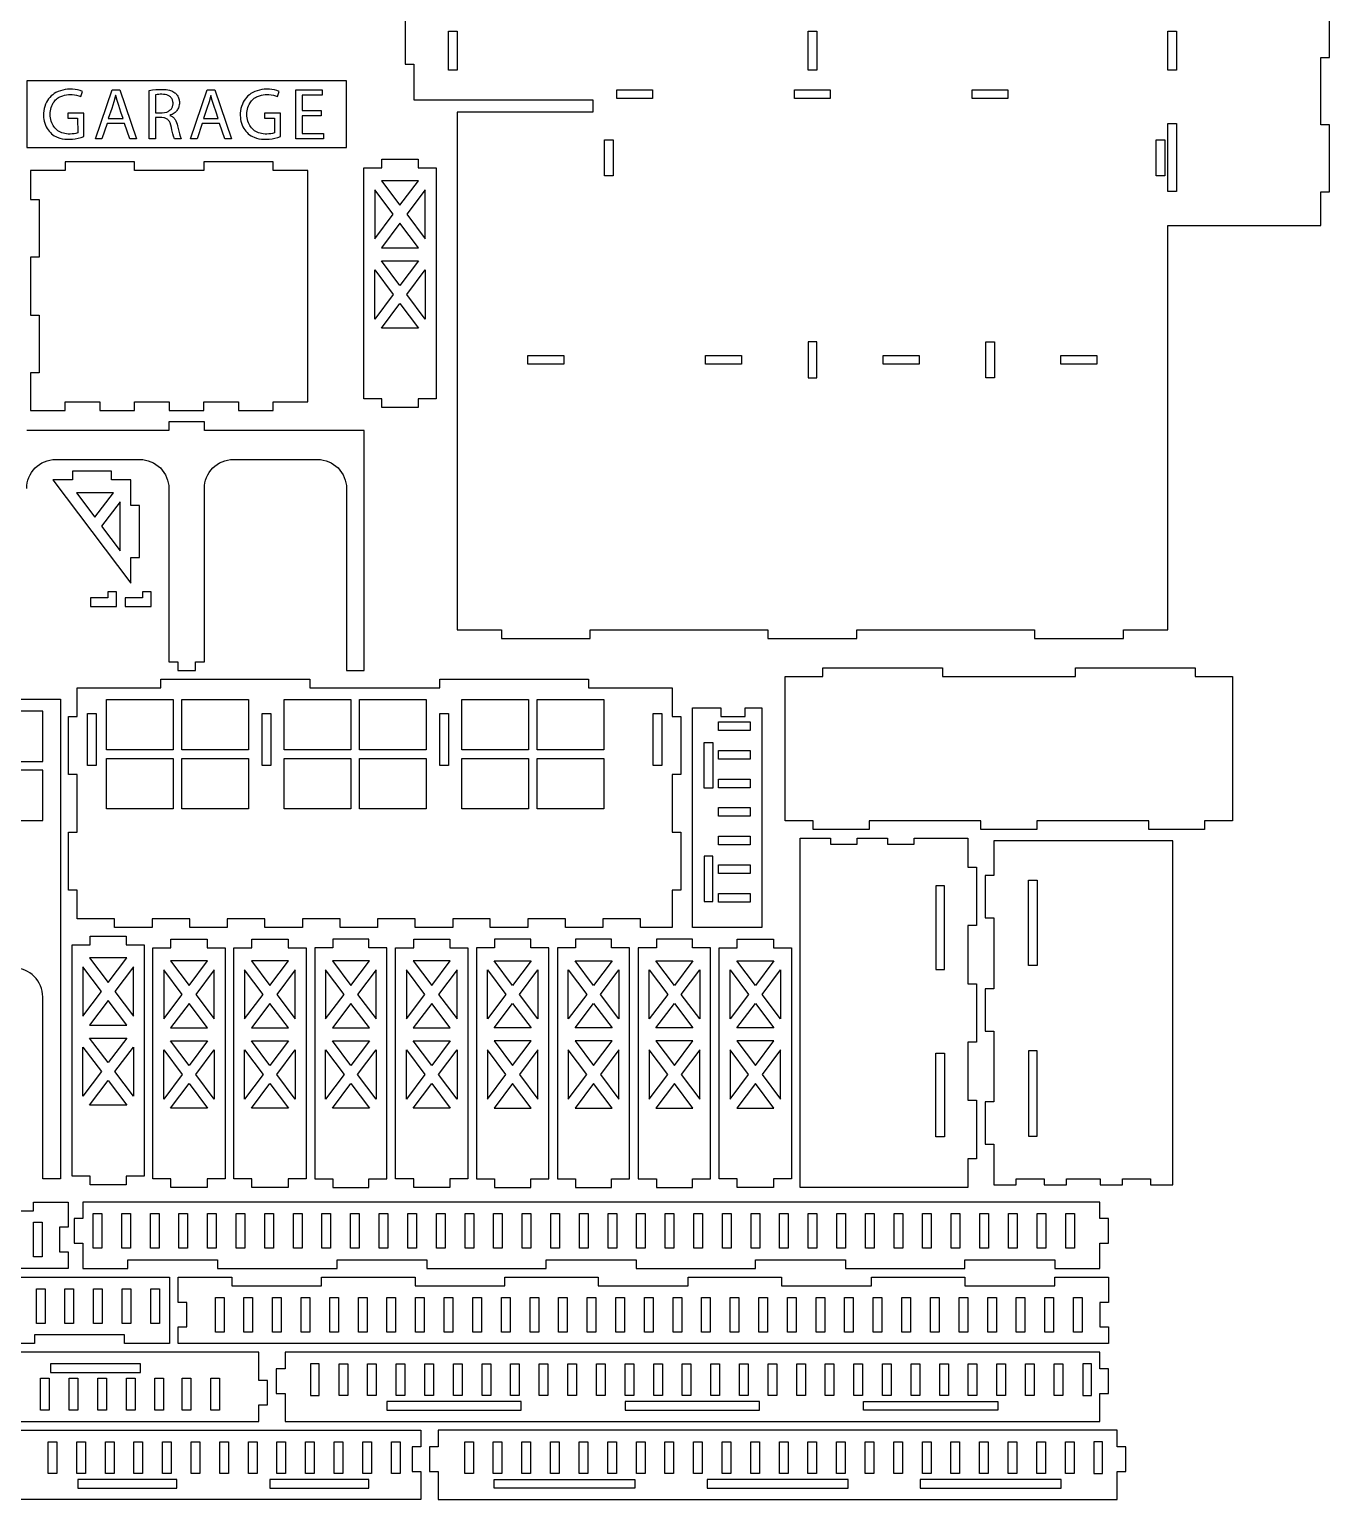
# Model space of a CAD drawing. Header units: millimetres. Extents: x 0 to 773, y 1379 to 2380.
# Drawn here: x 323 to 773, y 1379 to 1888 of the extents above; entities that cross this region are included whole.
import ezdxf

# ---------------------------------------------------------------- set-up
doc = ezdxf.new("R2010")
doc.units = ezdxf.units.MM
doc.layers.add('LAYER0', color=7, linetype='Continuous')

msp = doc.modelspace()

# ---------------------------------------------------------------- linework, layer by layer
at = {"layer": 'LAYER0', "linetype": 'Continuous'}
for points in [[(453.38, 1900.35), (453.38, 1875.57), (456.38, 1875.57), (456.38, 1863.18), (518.38, 1863.18), (518.38, 1858.91), (471.38, 1858.91), (471.38, 1679.74), (486.76, 1679.74), (486.76, 1676.74), (517.51, 1676.74), (517.51, 1679.74), (579.01, 1679.74), (579.01, 1676.74), (609.76, 1676.74), (609.76, 1679.74), (671.26, 1679.74), (671.26, 1676.74), (702.01, 1676.74), (702.01, 1679.74), (717.38, 1679.74), (717.38, 1819.74), (770.38, 1819.74), (770.38, 1831.37), (773.38, 1831.37), (773.38, 1854.62), (770.38, 1854.62), (770.38, 1877.87), (773.38, 1877.87), (773.38, 1901.12)], [(71.39, 1455.74), (371.84, 1455.74), (371.84, 1432.74), (356.28, 1432.74), (356.28, 1435.74), (325.17, 1435.74), (325.17, 1432.74), (296.73, 1432.74)]]:
    msp.add_lwpolyline(points, dxfattribs=at)
for points in [[(471.38, 1873.49), (468.38, 1873.49), (468.38, 1886.98), (471.38, 1886.98)], [(595.88, 1873.49), (592.88, 1873.49), (592.88, 1886.98), (595.88, 1886.98)], [(720.38, 1873.49), (717.38, 1873.49), (717.38, 1886.98), (720.38, 1886.98)], [(322.43, 1846.74), (433.13, 1846.74), (433.13, 1869.84), (322.43, 1869.84)], [(526.73, 1863.74), (526.73, 1866.74), (539.03, 1866.74), (539.03, 1863.74)], [(588.23, 1863.74), (588.23, 1866.74), (600.53, 1866.74), (600.53, 1863.74)], [(649.73, 1863.74), (649.73, 1866.74), (662.03, 1866.74), (662.03, 1863.74)], [(717.38, 1854.99), (720.38, 1854.99), (720.38, 1831.49), (717.38, 1831.49)], [(522.38, 1849.43), (525.38, 1849.43), (525.38, 1836.93), (522.38, 1836.93)], [(713.38, 1849.43), (716.38, 1849.43), (716.38, 1836.93), (713.38, 1836.93)], [(457.88, 1759.74), (457.88, 1756.74), (445.38, 1756.74), (445.38, 1759.74), (439.13, 1759.74), (439.13, 1839.74), (445.38, 1839.74), (445.38, 1842.74), (457.88, 1842.74), (457.88, 1839.74), (464.13, 1839.74), (464.13, 1759.74)], [(323.78, 1828.74), (326.78, 1828.74), (326.78, 1808.74), (323.78, 1808.74), (323.78, 1788.74), (326.78, 1788.74), (326.78, 1768.74), (323.78, 1768.74), (323.78, 1755.74), (335.78, 1755.74), (335.78, 1758.74), (347.78, 1758.74), (347.78, 1755.74), (359.78, 1755.74), (359.78, 1758.74), (371.78, 1758.74), (371.78, 1755.74), (383.78, 1755.74), (383.78, 1758.74), (395.78, 1758.74), (395.78, 1755.74), (407.78, 1755.74), (407.78, 1758.74), (419.78, 1758.74), (419.78, 1838.74), (407.78, 1838.74), (407.78, 1841.74), (383.78, 1841.74), (383.78, 1838.74), (359.78, 1838.74), (359.78, 1841.74), (335.78, 1841.74), (335.78, 1838.74), (323.78, 1838.74)], [(449.29, 1823.62), (442.88, 1832.13), (442.88, 1815.11)], [(451.63, 1826.74), (458.04, 1835.24), (445.23, 1835.24)], [(453.98, 1823.62), (460.38, 1815.11), (460.38, 1832.13)], [(451.63, 1820.5), (445.23, 1811.99), (458.04, 1811.99)], [(451.63, 1798.99), (445.23, 1807.49), (458.04, 1807.49)], [(449.29, 1795.87), (442.88, 1787.36), (442.88, 1804.38)], [(453.98, 1795.87), (460.38, 1804.38), (460.38, 1787.36)], [(451.63, 1792.75), (458.04, 1784.24), (445.23, 1784.24)], [(595.88, 1766.99), (595.88, 1779.49), (592.88, 1779.49), (592.88, 1766.99)], [(654.38, 1766.99), (654.38, 1779.49), (657.38, 1779.49), (657.38, 1766.99)], [(495.88, 1771.74), (495.88, 1774.74), (508.38, 1774.74), (508.38, 1771.74)], [(557.38, 1771.74), (557.38, 1774.74), (569.88, 1774.74), (569.88, 1771.74)], [(618.88, 1771.74), (618.88, 1774.74), (631.38, 1774.74), (631.38, 1771.74)], [(680.38, 1771.74), (680.38, 1774.74), (692.88, 1774.74), (692.88, 1771.74)], [(331.54, 1731.74), (358.52, 1695.89), (358.52, 1704.86), (361.52, 1704.86), (361.52, 1722.78), (358.52, 1722.78), (358.52, 1731.74), (351.78, 1731.74), (351.78, 1734.74), (338.29, 1734.74), (338.29, 1731.74)], [(339.62, 1727.24), (346.02, 1718.74), (352.43, 1727.24)], [(354.77, 1724.13), (348.37, 1715.62), (354.77, 1707.11)], [(353.52, 1692.89), (350.52, 1692.89), (350.52, 1690.89), (344.52, 1690.89), (344.52, 1687.89), (353.52, 1687.89)], [(365.52, 1687.89), (365.52, 1692.89), (362.52, 1692.89), (362.52, 1690.89), (356.52, 1690.89), (356.52, 1687.89)], [(597.95, 1663.65), (597.95, 1666.65), (639.39, 1666.65), (639.39, 1663.65), (685.39, 1663.65), (685.39, 1666.65), (726.82, 1666.65), (726.82, 1663.65), (739.82, 1663.65), (739.82, 1613.65), (730.14, 1613.65), (730.14, 1610.65), (710.78, 1610.65), (710.78, 1613.65), (672.07, 1613.65), (672.07, 1610.65), (652.71, 1610.65), (652.71, 1613.65), (613.99, 1613.65), (613.99, 1610.65), (594.63, 1610.65), (594.63, 1613.65), (584.95, 1613.65), (584.95, 1663.65)], [(545.88, 1659.74), (545.88, 1649.74), (548.88, 1649.74), (548.88, 1629.74), (545.88, 1629.74), (545.88, 1609.74), (548.88, 1609.74), (548.88, 1589.74), (545.88, 1589.74), (545.88, 1576.74), (534.88, 1576.74), (534.88, 1579.74), (521.88, 1579.74), (521.88, 1576.74), (508.88, 1576.74), (508.88, 1579.74), (495.88, 1579.74), (495.88, 1576.74), (482.88, 1576.74), (482.88, 1579.74), (469.88, 1579.74), (469.88, 1576.74), (456.88, 1576.74), (456.88, 1579.74), (443.88, 1579.74), (443.88, 1576.74), (430.88, 1576.74), (430.88, 1579.74), (417.88, 1579.74), (417.88, 1576.74), (404.88, 1576.74), (404.88, 1579.74), (391.88, 1579.74), (391.88, 1576.74), (378.88, 1576.74), (378.88, 1579.74), (365.88, 1579.74), (365.88, 1576.74), (352.88, 1576.74), (352.88, 1579.74), (339.88, 1579.74), (339.88, 1589.74), (336.88, 1589.74), (336.88, 1609.74), (339.88, 1609.74), (339.88, 1629.74), (336.88, 1629.74), (336.88, 1649.74), (339.88, 1649.74), (339.88, 1659.74), (368.88, 1659.74), (368.88, 1662.74), (420.38, 1662.74), (420.38, 1659.74), (465.38, 1659.74), (465.38, 1662.74), (516.88, 1662.74), (516.88, 1659.74)], [(373.13, 1638.24), (350.03, 1638.24), (350.03, 1655.64), (373.13, 1655.64)], [(399.23, 1638.24), (376.13, 1638.24), (376.13, 1655.64), (399.23, 1655.64)], [(434.63, 1638.24), (411.53, 1638.24), (411.53, 1655.64), (434.63, 1655.64)], [(460.73, 1638.24), (437.63, 1638.24), (437.63, 1655.64), (460.73, 1655.64)], [(496.13, 1638.24), (473.03, 1638.24), (473.03, 1655.64), (496.13, 1655.64)], [(522.23, 1638.24), (499.13, 1638.24), (499.13, 1655.64), (522.23, 1655.64)], [(327.98, 1634.24), (327.98, 1651.64), (304.88, 1651.64), (304.88, 1634.24)], [(343.46, 1650.78), (346.46, 1650.78), (346.46, 1632.86), (343.46, 1632.86)], [(403.88, 1650.78), (406.88, 1650.78), (406.88, 1632.86), (403.88, 1632.86)], [(465.38, 1650.78), (468.38, 1650.78), (468.38, 1632.86), (465.38, 1632.86)], [(539.31, 1650.78), (542.31, 1650.78), (542.31, 1632.86), (539.31, 1632.86)], [(576.88, 1652.74), (576.88, 1576.74), (552.88, 1576.74), (552.88, 1652.74), (562.63, 1652.74), (562.63, 1649.74), (571.13, 1649.74), (571.13, 1652.74)], [(572.88, 1647.94), (572.88, 1644.94), (561.88, 1644.94), (561.88, 1647.94)], [(556.88, 1640.74), (559.88, 1640.74), (559.88, 1624.99), (556.88, 1624.99)], [(373.13, 1617.84), (350.03, 1617.84), (350.03, 1635.24), (373.13, 1635.24)], [(399.23, 1617.84), (376.13, 1617.84), (376.13, 1635.24), (399.23, 1635.24)], [(434.63, 1617.84), (411.53, 1617.84), (411.53, 1635.24), (434.63, 1635.24)], [(460.73, 1617.84), (437.63, 1617.84), (437.63, 1635.24), (460.73, 1635.24)], [(496.13, 1617.84), (473.03, 1617.84), (473.03, 1635.24), (496.13, 1635.24)], [(522.23, 1617.84), (499.13, 1617.84), (499.13, 1635.24), (522.23, 1635.24)], [(572.88, 1638.04), (572.88, 1635.04), (561.88, 1635.04), (561.88, 1638.04)], [(304.88, 1613.84), (327.98, 1613.84), (327.98, 1631.24), (304.88, 1631.24)], [(572.88, 1628.14), (572.88, 1625.14), (561.88, 1625.14), (561.88, 1628.14)], [(572.88, 1618.24), (572.88, 1615.24), (561.88, 1615.24), (561.88, 1618.24)], [(572.88, 1608.34), (572.88, 1605.34), (561.88, 1605.34), (561.88, 1608.34)], [(651.13, 1597.65), (651.13, 1577.42), (648.13, 1577.42), (648.13, 1557.31), (651.13, 1557.31), (651.13, 1537.08), (648.13, 1537.08), (648.13, 1516.97), (651.13, 1516.97), (651.13, 1496.74), (648.13, 1496.74), (648.13, 1486.74), (590.13, 1486.74), (590.13, 1607.65), (600.63, 1607.65), (600.63, 1605.65), (609.88, 1605.65), (609.88, 1607.65), (620.38, 1607.65), (620.38, 1605.65), (629.63, 1605.65), (629.63, 1607.65), (648.13, 1607.65), (648.13, 1597.65)], [(654.13, 1540.93), (657.13, 1540.93), (657.13, 1516.37), (654.13, 1516.37), (654.13, 1501.74), (657.13, 1501.74), (657.13, 1487.74), (664.88, 1487.74), (664.88, 1489.74), (674.57, 1489.74), (674.57, 1487.74), (682.32, 1487.74), (682.32, 1489.74), (693.95, 1489.74), (693.95, 1487.74), (701.7, 1487.74), (701.7, 1489.74), (711.38, 1489.74), (711.38, 1487.74), (719.13, 1487.74), (719.13, 1606.75), (657.13, 1606.75), (657.13, 1594.75), (654.13, 1594.75), (654.13, 1580.12), (657.13, 1580.12), (657.13, 1555.56), (654.13, 1555.56)], [(559.88, 1601.5), (556.88, 1601.5), (556.88, 1585.74), (559.88, 1585.74)], [(572.88, 1598.44), (572.88, 1595.44), (561.88, 1595.44), (561.88, 1598.44)], [(669.13, 1593.2), (672.13, 1593.2), (672.13, 1563.64), (669.13, 1563.64)], [(572.88, 1588.54), (572.88, 1585.54), (561.88, 1585.54), (561.88, 1588.54)], [(640.13, 1591.18), (637.13, 1591.18), (637.13, 1562.23), (640.13, 1562.23)], [(344.38, 1570.74), (344.38, 1573.74), (356.88, 1573.74), (356.88, 1570.74), (363.13, 1570.74), (363.13, 1490.74), (356.88, 1490.74), (356.88, 1487.74), (344.38, 1487.74), (344.38, 1490.74), (338.13, 1490.74), (338.13, 1570.74)], [(391.13, 1569.74), (391.13, 1489.74), (384.88, 1489.74), (384.88, 1486.74), (372.38, 1486.74), (372.38, 1489.74), (366.13, 1489.74), (366.13, 1569.74), (372.38, 1569.74), (372.38, 1572.74), (384.88, 1572.74), (384.88, 1569.74)], [(400.38, 1572.74), (412.88, 1572.74), (412.88, 1569.74), (419.13, 1569.74), (419.13, 1489.74), (412.88, 1489.74), (412.88, 1486.74), (400.38, 1486.74), (400.38, 1489.74), (394.13, 1489.74), (394.13, 1569.74), (400.38, 1569.74)], [(440.88, 1569.74), (440.88, 1572.74), (428.38, 1572.74), (428.38, 1569.74), (422.13, 1569.74), (422.13, 1489.74), (428.38, 1489.74), (428.38, 1486.74), (440.88, 1486.74), (440.88, 1489.74), (447.13, 1489.74), (447.13, 1569.74)], [(456.38, 1486.74), (456.38, 1489.74), (450.13, 1489.74), (450.13, 1569.74), (456.38, 1569.74), (456.38, 1572.74), (468.88, 1572.74), (468.88, 1569.74), (475.13, 1569.74), (475.13, 1489.74), (468.88, 1489.74), (468.88, 1486.74)], [(503.13, 1569.74), (496.88, 1569.74), (496.88, 1572.74), (484.38, 1572.74), (484.38, 1569.74), (478.13, 1569.74), (478.13, 1489.74), (484.38, 1489.74), (484.38, 1486.74), (496.88, 1486.74), (496.88, 1489.74), (503.13, 1489.74)], [(524.88, 1569.74), (524.88, 1572.74), (512.38, 1572.74), (512.38, 1569.74), (506.13, 1569.74), (506.13, 1489.74), (512.38, 1489.74), (512.38, 1486.74), (524.88, 1486.74), (524.88, 1489.74), (531.13, 1489.74), (531.13, 1569.74)], [(552.88, 1569.74), (552.88, 1572.74), (540.38, 1572.74), (540.38, 1569.74), (534.13, 1569.74), (534.13, 1489.74), (540.38, 1489.74), (540.38, 1486.74), (552.88, 1486.74), (552.88, 1489.74), (559.13, 1489.74), (559.13, 1569.74)], [(568.38, 1489.74), (562.13, 1489.74), (562.13, 1569.74), (568.38, 1569.74), (568.38, 1572.74), (580.88, 1572.74), (580.88, 1569.74), (587.13, 1569.74), (587.13, 1489.74), (580.88, 1489.74), (580.88, 1486.74), (568.38, 1486.74)], [(348.29, 1554.62), (341.88, 1563.13), (341.88, 1546.11)], [(350.63, 1557.74), (357.04, 1566.24), (344.23, 1566.24)], [(352.98, 1554.62), (359.38, 1546.11), (359.38, 1563.13)], [(378.63, 1556.74), (385.04, 1565.24), (372.23, 1565.24)], [(406.63, 1556.74), (413.04, 1565.24), (400.23, 1565.24)], [(428.23, 1565.24), (434.63, 1556.74), (441.04, 1565.24)], [(456.23, 1565.24), (462.63, 1556.74), (469.04, 1565.24)], [(490.63, 1556.74), (484.23, 1565.24), (497.04, 1565.24)], [(518.63, 1556.74), (512.23, 1565.24), (525.04, 1565.24)], [(546.63, 1556.74), (540.23, 1565.24), (553.04, 1565.24)], [(574.63, 1556.74), (568.23, 1565.24), (581.04, 1565.24)], [(376.29, 1553.62), (369.88, 1562.13), (369.88, 1545.11)], [(380.98, 1553.62), (387.38, 1545.11), (387.38, 1562.13)], [(404.29, 1553.62), (397.88, 1562.13), (397.88, 1545.11)], [(408.98, 1553.62), (415.38, 1545.11), (415.38, 1562.13)], [(425.88, 1545.11), (432.29, 1553.62), (425.88, 1562.13)], [(443.38, 1562.13), (436.98, 1553.62), (443.38, 1545.11)], [(453.88, 1545.11), (460.29, 1553.62), (453.88, 1562.13)], [(471.38, 1562.13), (464.98, 1553.62), (471.38, 1545.11)], [(488.29, 1553.62), (481.88, 1545.11), (481.88, 1562.13)], [(492.98, 1553.62), (499.38, 1562.13), (499.38, 1545.11)], [(516.29, 1553.62), (509.88, 1545.11), (509.88, 1562.13)], [(520.98, 1553.62), (527.38, 1562.13), (527.38, 1545.11)], [(544.29, 1553.62), (537.88, 1545.11), (537.88, 1562.13)], [(548.98, 1553.62), (555.38, 1562.13), (555.38, 1545.11)], [(572.29, 1553.62), (565.88, 1545.11), (565.88, 1562.13)], [(576.98, 1553.62), (583.38, 1562.13), (583.38, 1545.11)], [(350.63, 1551.5), (344.23, 1542.99), (357.04, 1542.99)], [(378.63, 1550.5), (372.23, 1541.99), (385.04, 1541.99)], [(406.63, 1550.5), (400.23, 1541.99), (413.04, 1541.99)], [(441.04, 1541.99), (434.63, 1550.5), (428.23, 1541.99)], [(469.04, 1541.99), (462.63, 1550.5), (456.23, 1541.99)], [(490.63, 1550.5), (497.04, 1541.99), (484.23, 1541.99)], [(518.63, 1550.5), (525.04, 1541.99), (512.23, 1541.99)], [(546.63, 1550.5), (553.04, 1541.99), (540.23, 1541.99)], [(574.63, 1550.5), (581.04, 1541.99), (568.23, 1541.99)], [(350.63, 1529.99), (344.23, 1538.49), (357.04, 1538.49)], [(378.63, 1528.99), (372.23, 1537.49), (385.04, 1537.49)], [(406.63, 1528.99), (400.23, 1537.49), (413.04, 1537.49)], [(428.23, 1537.49), (441.04, 1537.49), (434.63, 1528.99)], [(456.23, 1537.49), (469.04, 1537.49), (462.63, 1528.99)], [(490.63, 1528.99), (497.04, 1537.49), (484.23, 1537.49)], [(518.63, 1528.99), (525.04, 1537.49), (512.23, 1537.49)], [(546.63, 1528.99), (553.04, 1537.49), (540.23, 1537.49)], [(574.63, 1528.99), (581.04, 1537.49), (568.23, 1537.49)], [(348.29, 1526.87), (341.88, 1518.36), (341.88, 1535.38)], [(352.98, 1526.87), (359.38, 1535.38), (359.38, 1518.36)], [(376.29, 1525.87), (369.88, 1517.36), (369.88, 1534.38)], [(380.98, 1525.87), (387.38, 1534.38), (387.38, 1517.36)], [(404.29, 1525.87), (397.88, 1517.36), (397.88, 1534.38)], [(408.98, 1525.87), (415.38, 1534.38), (415.38, 1517.36)], [(425.88, 1517.36), (425.88, 1534.38), (432.29, 1525.87)], [(443.38, 1534.38), (443.38, 1517.36), (436.98, 1525.87)], [(453.88, 1517.36), (453.88, 1534.38), (460.29, 1525.87)], [(471.38, 1534.38), (471.38, 1517.36), (464.98, 1525.87)], [(488.29, 1525.87), (481.88, 1534.38), (481.88, 1517.36)], [(492.98, 1525.87), (499.38, 1517.36), (499.38, 1534.38)], [(516.29, 1525.87), (509.88, 1534.38), (509.88, 1517.36)], [(520.98, 1525.87), (527.38, 1517.36), (527.38, 1534.38)], [(544.29, 1525.87), (537.88, 1534.38), (537.88, 1517.36)], [(548.98, 1525.87), (555.38, 1517.36), (555.38, 1534.38)], [(572.29, 1525.87), (565.88, 1534.38), (565.88, 1517.36)], [(576.98, 1525.87), (583.38, 1517.36), (583.38, 1534.38)], [(637.13, 1533.29), (640.13, 1533.29), (640.13, 1504.35), (637.13, 1504.35)], [(672.13, 1534.08), (669.13, 1534.08), (669.13, 1504.52), (672.13, 1504.52)], [(350.63, 1523.75), (357.04, 1515.24), (344.23, 1515.24)], [(378.63, 1522.75), (385.04, 1514.24), (372.23, 1514.24)], [(406.63, 1522.75), (413.04, 1514.24), (400.23, 1514.24)], [(441.04, 1514.24), (428.23, 1514.24), (434.63, 1522.75)], [(469.04, 1514.24), (456.23, 1514.24), (462.63, 1522.75)], [(490.63, 1522.75), (484.23, 1514.24), (497.04, 1514.24)], [(518.63, 1522.75), (512.23, 1514.24), (525.04, 1514.24)], [(546.63, 1522.75), (540.23, 1514.24), (553.04, 1514.24)], [(574.63, 1522.75), (568.23, 1514.24), (581.04, 1514.24)], [(242.24, 1481.74), (301.84, 1481.74), (301.84, 1478.74), (324.84, 1478.74), (324.84, 1481.74), (336.84, 1481.74), (336.84, 1472.99), (333.84, 1472.99), (333.84, 1464.49), (336.84, 1464.49), (336.84, 1458.74), (133.09, 1458.74), (96.57, 1481.74), (136.64, 1481.74), (136.64, 1478.74), (159.64, 1478.74), (159.64, 1481.74), (219.24, 1481.74), (219.24, 1478.74), (242.24, 1478.74)], [(696.84, 1475.99), (693.84, 1475.99), (693.84, 1481.74), (341.84, 1481.74), (341.84, 1475.99), (338.84, 1475.99), (338.84, 1467.49), (341.84, 1467.49), (341.84, 1458.74), (357.4, 1458.74), (357.4, 1461.74), (388.51, 1461.74), (388.51, 1458.74), (429.84, 1458.74), (429.84, 1461.74), (460.95, 1461.74), (460.95, 1458.74), (502.28, 1458.74), (502.28, 1461.74), (533.4, 1461.74), (533.4, 1458.74), (574.73, 1458.74), (574.73, 1461.74), (605.84, 1461.74), (605.84, 1458.74), (647.17, 1458.74), (647.17, 1461.74), (678.28, 1461.74), (678.28, 1458.74), (693.84, 1458.74), (693.84, 1467.49), (696.84, 1467.49)], [(345.44, 1477.74), (348.44, 1477.74), (348.44, 1465.74), (345.44, 1465.74)], [(355.34, 1477.74), (358.34, 1477.74), (358.34, 1465.74), (355.34, 1465.74)], [(365.24, 1477.74), (368.24, 1477.74), (368.24, 1465.74), (365.24, 1465.74)], [(375.14, 1477.74), (378.14, 1477.74), (378.14, 1465.74), (375.14, 1465.74)], [(385.04, 1477.74), (388.04, 1477.74), (388.04, 1465.74), (385.04, 1465.74)], [(397.94, 1465.74), (394.94, 1465.74), (394.94, 1477.74), (397.94, 1477.74)], [(404.84, 1477.74), (407.84, 1477.74), (407.84, 1465.74), (404.84, 1465.74)], [(414.74, 1477.74), (417.74, 1477.74), (417.74, 1465.74), (414.74, 1465.74)], [(424.64, 1477.74), (427.64, 1477.74), (427.64, 1465.74), (424.64, 1465.74)], [(434.54, 1477.74), (437.54, 1477.74), (437.54, 1465.74), (434.54, 1465.74)], [(444.44, 1477.74), (447.44, 1477.74), (447.44, 1465.74), (444.44, 1465.74)], [(454.34, 1477.74), (457.34, 1477.74), (457.34, 1465.74), (454.34, 1465.74)], [(464.24, 1477.74), (467.24, 1477.74), (467.24, 1465.74), (464.24, 1465.74)], [(474.14, 1477.74), (477.14, 1477.74), (477.14, 1465.74), (474.14, 1465.74)], [(484.04, 1477.74), (487.04, 1477.74), (487.04, 1465.74), (484.04, 1465.74)], [(493.94, 1477.74), (496.94, 1477.74), (496.94, 1465.74), (493.94, 1465.74)], [(503.84, 1477.74), (506.84, 1477.74), (506.84, 1465.74), (503.84, 1465.74)], [(513.74, 1477.74), (516.74, 1477.74), (516.74, 1465.74), (513.74, 1465.74)], [(523.64, 1477.74), (526.64, 1477.74), (526.64, 1465.74), (523.64, 1465.74)], [(533.54, 1477.74), (536.54, 1477.74), (536.54, 1465.74), (533.54, 1465.74)], [(543.44, 1477.74), (546.44, 1477.74), (546.44, 1465.74), (543.44, 1465.74)], [(553.34, 1477.74), (556.34, 1477.74), (556.34, 1465.74), (553.34, 1465.74)], [(563.24, 1477.74), (566.24, 1477.74), (566.24, 1465.74), (563.24, 1465.74)], [(573.14, 1477.74), (576.14, 1477.74), (576.14, 1465.74), (573.14, 1465.74)], [(583.04, 1477.74), (586.04, 1477.74), (586.04, 1465.74), (583.04, 1465.74)], [(592.94, 1477.74), (595.94, 1477.74), (595.94, 1465.74), (592.94, 1465.74)], [(602.84, 1477.74), (605.84, 1477.74), (605.84, 1465.74), (602.84, 1465.74)], [(612.74, 1477.74), (615.74, 1477.74), (615.74, 1465.74), (612.74, 1465.74)], [(622.64, 1477.74), (625.64, 1477.74), (625.64, 1465.74), (622.64, 1465.74)], [(632.54, 1477.74), (635.54, 1477.74), (635.54, 1465.74), (632.54, 1465.74)], [(642.44, 1477.74), (645.44, 1477.74), (645.44, 1465.74), (642.44, 1465.74)], [(652.34, 1477.74), (655.34, 1477.74), (655.34, 1465.74), (652.34, 1465.74)], [(662.24, 1477.74), (665.24, 1477.74), (665.24, 1465.74), (662.24, 1465.74)], [(672.14, 1477.74), (675.14, 1477.74), (675.14, 1465.74), (672.14, 1465.74)], [(682.04, 1477.74), (685.04, 1477.74), (685.04, 1465.74), (682.04, 1465.74)], [(324.74, 1474.74), (327.74, 1474.74), (327.74, 1462.74), (324.74, 1462.74)], [(393.4, 1455.74), (393.4, 1452.74), (424.51, 1452.74), (424.51, 1455.74), (456.84, 1455.74), (456.84, 1452.74), (487.95, 1452.74), (487.95, 1455.74), (520.28, 1455.74), (520.28, 1452.74), (551.4, 1452.74), (551.4, 1455.74), (583.73, 1455.74), (583.73, 1452.74), (614.84, 1452.74), (614.84, 1455.74), (647.17, 1455.74), (647.17, 1452.74), (678.28, 1452.74), (678.28, 1455.74), (696.84, 1455.74), (696.84, 1446.99), (693.84, 1446.99), (693.84, 1438.49), (696.84, 1438.49), (696.84, 1432.74), (374.84, 1432.74), (374.84, 1438.49), (377.84, 1438.49), (377.84, 1446.99), (374.84, 1446.99), (374.84, 1455.74)], [(325.79, 1451.74), (328.79, 1451.74), (328.79, 1439.74), (325.79, 1439.74)], [(335.69, 1451.74), (338.69, 1451.74), (338.69, 1439.74), (335.69, 1439.74)], [(345.59, 1451.74), (348.59, 1451.74), (348.59, 1439.74), (345.59, 1439.74)], [(355.49, 1451.74), (358.49, 1451.74), (358.49, 1439.74), (355.49, 1439.74)], [(365.39, 1451.74), (368.39, 1451.74), (368.39, 1439.74), (365.39, 1439.74)], [(390.74, 1448.74), (390.74, 1436.74), (387.74, 1436.74), (387.74, 1448.74)], [(400.64, 1436.74), (397.64, 1436.74), (397.64, 1448.74), (400.64, 1448.74)], [(410.54, 1436.74), (407.54, 1436.74), (407.54, 1448.74), (410.54, 1448.74)], [(417.44, 1448.74), (420.44, 1448.74), (420.44, 1436.74), (417.44, 1436.74)], [(430.34, 1436.74), (427.34, 1436.74), (427.34, 1448.74), (430.34, 1448.74)], [(440.24, 1436.74), (437.24, 1436.74), (437.24, 1448.74), (440.24, 1448.74)], [(447.14, 1448.74), (450.14, 1448.74), (450.14, 1436.74), (447.14, 1436.74)], [(460.04, 1448.74), (460.04, 1436.74), (457.04, 1436.74), (457.04, 1448.74)], [(466.94, 1436.74), (466.94, 1448.74), (469.94, 1448.74), (469.94, 1436.74)], [(476.84, 1448.74), (479.84, 1448.74), (479.84, 1436.74), (476.84, 1436.74)], [(489.74, 1448.74), (489.74, 1436.74), (486.74, 1436.74), (486.74, 1448.74)], [(496.64, 1448.74), (499.64, 1448.74), (499.64, 1436.74), (496.64, 1436.74)], [(509.54, 1448.74), (509.54, 1436.74), (506.54, 1436.74), (506.54, 1448.74)], [(516.44, 1436.74), (516.44, 1448.74), (519.44, 1448.74), (519.44, 1436.74)], [(529.34, 1436.74), (526.34, 1436.74), (526.34, 1448.74), (529.34, 1448.74)], [(539.24, 1436.74), (536.24, 1436.74), (536.24, 1448.74), (539.24, 1448.74)], [(546.14, 1436.74), (546.14, 1448.74), (549.14, 1448.74), (549.14, 1436.74)], [(556.04, 1436.74), (556.04, 1448.74), (559.04, 1448.74), (559.04, 1436.74)], [(568.94, 1448.74), (568.94, 1436.74), (565.94, 1436.74), (565.94, 1448.74)], [(578.84, 1436.74), (575.84, 1436.74), (575.84, 1448.74), (578.84, 1448.74)], [(588.74, 1448.74), (588.74, 1436.74), (585.74, 1436.74), (585.74, 1448.74)], [(595.64, 1448.74), (598.64, 1448.74), (598.64, 1436.74), (595.64, 1436.74)], [(608.54, 1436.74), (605.54, 1436.74), (605.54, 1448.74), (608.54, 1448.74)], [(618.44, 1436.74), (615.44, 1436.74), (615.44, 1448.74), (618.44, 1448.74)], [(628.34, 1448.74), (628.34, 1436.74), (625.34, 1436.74), (625.34, 1448.74)], [(638.24, 1448.74), (638.24, 1436.74), (635.24, 1436.74), (635.24, 1448.74)], [(648.14, 1448.74), (648.14, 1436.74), (645.14, 1436.74), (645.14, 1448.74)], [(658.04, 1436.74), (655.04, 1436.74), (655.04, 1448.74), (658.04, 1448.74)], [(667.94, 1448.74), (667.94, 1436.74), (664.94, 1436.74), (664.94, 1448.74)], [(677.84, 1448.74), (677.84, 1436.74), (674.84, 1436.74), (674.84, 1448.74)], [(687.74, 1448.74), (687.74, 1436.74), (684.74, 1436.74), (684.74, 1448.74)], [(405.84, 1419.99), (402.84, 1419.99), (402.84, 1429.74), (88.84, 1429.74), (88.84, 1419.99), (85.84, 1419.99), (85.84, 1411.49), (88.84, 1411.49), (88.84, 1405.74), (402.84, 1405.74), (402.84, 1411.49), (405.84, 1411.49)], [(361.84, 1422.74), (361.84, 1425.74), (330.73, 1425.74), (330.73, 1422.74)], [(693.84, 1429.74), (411.84, 1429.74), (411.84, 1423.99), (408.84, 1423.99), (408.84, 1415.49), (411.84, 1415.49), (411.84, 1405.74), (693.84, 1405.74), (693.84, 1415.49), (696.84, 1415.49), (696.84, 1423.99), (693.84, 1423.99)], [(423.64, 1425.74), (420.64, 1425.74), (420.64, 1414.74), (423.64, 1414.74)], [(430.54, 1425.74), (433.54, 1425.74), (433.54, 1414.74), (430.54, 1414.74)], [(440.44, 1425.74), (443.44, 1425.74), (443.44, 1414.74), (440.44, 1414.74)], [(450.34, 1425.74), (453.34, 1425.74), (453.34, 1414.74), (450.34, 1414.74)], [(460.24, 1425.74), (463.24, 1425.74), (463.24, 1414.74), (460.24, 1414.74)], [(470.14, 1425.74), (473.14, 1425.74), (473.14, 1414.74), (470.14, 1414.74)], [(480.04, 1425.74), (483.04, 1425.74), (483.04, 1414.74), (480.04, 1414.74)], [(489.94, 1425.74), (492.94, 1425.74), (492.94, 1414.74), (489.94, 1414.74)], [(499.84, 1425.74), (502.84, 1425.74), (502.84, 1414.74), (499.84, 1414.74)], [(509.74, 1425.74), (512.74, 1425.74), (512.74, 1414.74), (509.74, 1414.74)], [(519.64, 1425.74), (522.64, 1425.74), (522.64, 1414.74), (519.64, 1414.74)], [(529.54, 1425.74), (532.54, 1425.74), (532.54, 1414.74), (529.54, 1414.74)], [(539.44, 1425.74), (542.44, 1425.74), (542.44, 1414.74), (539.44, 1414.74)], [(549.34, 1425.74), (552.34, 1425.74), (552.34, 1414.74), (549.34, 1414.74)], [(559.24, 1425.74), (562.24, 1425.74), (562.24, 1414.74), (559.24, 1414.74)], [(569.14, 1425.74), (572.14, 1425.74), (572.14, 1414.74), (569.14, 1414.74)], [(579.04, 1425.74), (582.04, 1425.74), (582.04, 1414.74), (579.04, 1414.74)], [(588.94, 1425.74), (591.94, 1425.74), (591.94, 1414.74), (588.94, 1414.74)], [(598.84, 1425.74), (601.84, 1425.74), (601.84, 1414.74), (598.84, 1414.74)], [(608.74, 1425.74), (611.74, 1425.74), (611.74, 1414.74), (608.74, 1414.74)], [(618.64, 1425.74), (621.64, 1425.74), (621.64, 1414.74), (618.64, 1414.74)], [(628.54, 1425.74), (631.54, 1425.74), (631.54, 1414.74), (628.54, 1414.74)], [(638.44, 1425.74), (641.44, 1425.74), (641.44, 1414.74), (638.44, 1414.74)], [(648.34, 1425.74), (651.34, 1425.74), (651.34, 1414.74), (648.34, 1414.74)], [(658.24, 1425.74), (661.24, 1425.74), (661.24, 1414.74), (658.24, 1414.74)], [(668.14, 1425.74), (671.14, 1425.74), (671.14, 1414.74), (668.14, 1414.74)], [(678.04, 1425.74), (681.04, 1425.74), (681.04, 1414.74), (678.04, 1414.74)], [(690.94, 1425.74), (687.94, 1425.74), (687.94, 1414.74), (690.94, 1414.74)], [(330.24, 1409.74), (327.24, 1409.74), (327.24, 1420.74), (330.24, 1420.74)], [(340.14, 1409.74), (337.14, 1409.74), (337.14, 1420.74), (340.14, 1420.74)], [(350.04, 1409.74), (347.04, 1409.74), (347.04, 1420.74), (350.04, 1420.74)], [(359.94, 1409.74), (356.94, 1409.74), (356.94, 1420.74), (359.94, 1420.74)], [(369.84, 1409.74), (366.84, 1409.74), (366.84, 1420.74), (369.84, 1420.74)], [(379.29, 1409.74), (376.29, 1409.74), (376.29, 1420.74), (379.29, 1420.74)], [(389.19, 1409.74), (386.19, 1409.74), (386.19, 1420.74), (389.19, 1420.74)], [(493.59, 1409.74), (493.59, 1412.74), (447.09, 1412.74), (447.09, 1409.74)], [(576.09, 1409.74), (576.09, 1412.74), (529.59, 1412.74), (529.59, 1409.74)], [(612.09, 1412.74), (658.59, 1412.74), (658.59, 1409.74), (612.09, 1409.74)], [(458.84, 1396.99), (455.84, 1396.99), (455.84, 1388.49), (458.84, 1388.49), (458.84, 1378.74), (255.77, 1378.74), (255.77, 1388.49), (258.77, 1388.49), (258.77, 1396.99), (255.77, 1396.99), (255.77, 1402.74), (458.84, 1402.74)], [(464.84, 1378.74), (699.84, 1378.74), (699.84, 1388.49), (702.84, 1388.49), (702.84, 1396.99), (699.84, 1396.99), (699.84, 1402.74), (464.84, 1402.74), (464.84, 1396.99), (461.84, 1396.99), (461.84, 1388.49), (464.84, 1388.49)], [(329.87, 1398.74), (332.87, 1398.74), (332.87, 1387.74), (329.87, 1387.74)], [(339.77, 1398.74), (342.77, 1398.74), (342.77, 1387.74), (339.77, 1387.74)], [(349.67, 1398.74), (352.67, 1398.74), (352.67, 1387.74), (349.67, 1387.74)], [(359.57, 1398.74), (362.57, 1398.74), (362.57, 1387.74), (359.57, 1387.74)], [(369.47, 1398.74), (372.47, 1398.74), (372.47, 1387.74), (369.47, 1387.74)], [(379.37, 1398.74), (382.37, 1398.74), (382.37, 1387.74), (379.37, 1387.74)], [(389.27, 1398.74), (392.27, 1398.74), (392.27, 1387.74), (389.27, 1387.74)], [(399.17, 1398.74), (402.17, 1398.74), (402.17, 1387.74), (399.17, 1387.74)], [(409.07, 1398.74), (412.07, 1398.74), (412.07, 1387.74), (409.07, 1387.74)], [(418.97, 1398.74), (421.97, 1398.74), (421.97, 1387.74), (418.97, 1387.74)], [(428.87, 1398.74), (431.87, 1398.74), (431.87, 1387.74), (428.87, 1387.74)], [(438.77, 1398.74), (441.77, 1398.74), (441.77, 1387.74), (438.77, 1387.74)], [(448.67, 1398.74), (451.67, 1398.74), (451.67, 1387.74), (448.67, 1387.74)], [(474.04, 1398.74), (477.04, 1398.74), (477.04, 1387.74), (474.04, 1387.74)], [(483.94, 1398.74), (486.94, 1398.74), (486.94, 1387.74), (483.94, 1387.74)], [(493.84, 1398.74), (496.84, 1398.74), (496.84, 1387.74), (493.84, 1387.74)], [(503.74, 1398.74), (506.74, 1398.74), (506.74, 1387.74), (503.74, 1387.74)], [(513.64, 1398.74), (516.64, 1398.74), (516.64, 1387.74), (513.64, 1387.74)], [(523.54, 1398.74), (526.54, 1398.74), (526.54, 1387.74), (523.54, 1387.74)], [(533.44, 1398.74), (536.44, 1398.74), (536.44, 1387.74), (533.44, 1387.74)], [(543.34, 1398.74), (546.34, 1398.74), (546.34, 1387.74), (543.34, 1387.74)], [(553.24, 1398.74), (556.24, 1398.74), (556.24, 1387.74), (553.24, 1387.74)], [(563.14, 1398.74), (566.14, 1398.74), (566.14, 1387.74), (563.14, 1387.74)], [(573.04, 1398.74), (576.04, 1398.74), (576.04, 1387.74), (573.04, 1387.74)], [(582.94, 1398.74), (585.94, 1398.74), (585.94, 1387.74), (582.94, 1387.74)], [(592.84, 1398.74), (595.84, 1398.74), (595.84, 1387.74), (592.84, 1387.74)], [(602.74, 1398.74), (605.74, 1398.74), (605.74, 1387.74), (602.74, 1387.74)], [(612.64, 1398.74), (615.64, 1398.74), (615.64, 1387.74), (612.64, 1387.74)], [(622.54, 1398.74), (625.54, 1398.74), (625.54, 1387.74), (622.54, 1387.74)], [(632.44, 1398.74), (635.44, 1398.74), (635.44, 1387.74), (632.44, 1387.74)], [(642.34, 1398.74), (645.34, 1398.74), (645.34, 1387.74), (642.34, 1387.74)], [(652.24, 1398.74), (655.24, 1398.74), (655.24, 1387.74), (652.24, 1387.74)], [(662.14, 1398.74), (665.14, 1398.74), (665.14, 1387.74), (662.14, 1387.74)], [(672.04, 1398.74), (675.04, 1398.74), (675.04, 1387.74), (672.04, 1387.74)], [(681.94, 1398.74), (684.94, 1398.74), (684.94, 1387.74), (681.94, 1387.74)], [(694.84, 1398.74), (691.84, 1398.74), (691.84, 1387.74), (694.84, 1387.74)], [(374.44, 1385.74), (340.17, 1385.74), (340.17, 1382.74), (374.44, 1382.74)], [(440.84, 1385.74), (406.57, 1385.74), (406.57, 1382.74), (440.84, 1382.74)], [(532.97, 1385.74), (532.97, 1382.74), (484.22, 1382.74), (484.22, 1385.74)], [(606.72, 1385.74), (557.97, 1385.74), (557.97, 1382.74), (606.72, 1382.74)], [(631.72, 1382.74), (680.47, 1382.74), (680.47, 1385.74), (631.72, 1385.74)]]:
    msp.add_lwpolyline(points, close=True, dxfattribs=at)
at = {"layer": 'LAYER0', "color": 4, "linetype": 'Continuous'}
for points in [[(341.72, 1866.12), (340.9, 1866.41), (340.06, 1866.66), (339.21, 1866.83), (338.34, 1866.93), (337.46, 1866.95), (336.58, 1866.9), (335.75, 1866.79), (334.92, 1866.62), (334.11, 1866.38), (333.32, 1866.09), (332.57, 1865.72), (331.98, 1865.38), (331.43, 1865), (330.92, 1864.57), (330.45, 1864.1), (330.03, 1863.58), (329.65, 1863.02), (329.32, 1862.44), (328.99, 1861.72), (328.73, 1860.96), (328.52, 1860.19), (328.38, 1859.4), (328.29, 1858.6), (328.27, 1857.81), (328.3, 1857.13), (328.38, 1856.46), (328.51, 1855.8), (328.68, 1855.15), (328.91, 1854.51), (329.19, 1853.9), (329.52, 1853.31), (329.85, 1852.82), (330.22, 1852.35), (330.62, 1851.91), (331.05, 1851.5), (331.51, 1851.13), (331.99, 1850.8), (332.5, 1850.51), (333.03, 1850.26), (333.86, 1849.98), (334.72, 1849.78), (335.59, 1849.65), (336.48, 1849.58), (337.36, 1849.57), (338.24, 1849.61), (339.26, 1849.72), (340.27, 1849.92), (341.26, 1850.21), (342.23, 1850.55), (342.23, 1858.67), (336.63, 1858.67), (336.63, 1856.9), (340.08, 1856.9), (340.09, 1851.82), (339.48, 1851.64), (338.84, 1851.51), (338.18, 1851.44), (337.51, 1851.4), (336.83, 1851.41), (336.16, 1851.47), (335.63, 1851.55), (335.12, 1851.66), (334.62, 1851.81), (334.14, 1852), (333.68, 1852.23), (333.25, 1852.51), (332.85, 1852.82), (332.49, 1853.16), (332.15, 1853.54), (331.84, 1853.95), (331.56, 1854.38), (331.32, 1854.83), (331.11, 1855.3), (330.9, 1855.86), (330.75, 1856.44), (330.64, 1857.02), (330.57, 1857.61), (330.55, 1858.2), (330.58, 1858.8), (330.65, 1859.39), (330.76, 1859.98), (330.92, 1860.55), (331.12, 1861.12), (331.36, 1861.66), (331.64, 1862.18), (331.89, 1862.55), (332.16, 1862.9), (332.45, 1863.23), (332.77, 1863.52), (333.12, 1863.79), (333.49, 1864.04), (333.88, 1864.25), (334.28, 1864.44), (334.91, 1864.67), (335.56, 1864.85), (336.22, 1864.98), (336.88, 1865.06), (337.54, 1865.09), (338.2, 1865.07), (338.97, 1864.98), (339.72, 1864.82), (340.46, 1864.61), (341.19, 1864.34)], [(350.24, 1855.09), (348.48, 1849.74), (346.21, 1849.74), (351.98, 1866.73), (354.62, 1866.73), (360.42, 1849.74), (358.08, 1849.74), (356.26, 1855.09)], [(353.21, 1864.79), (352.6, 1862.52), (351.89, 1860.29), (350.69, 1856.8), (355.81, 1856.8), (355.05, 1859.02), (354.28, 1861.24), (353.74, 1863.01), (353.26, 1864.79)], [(364.83, 1866.5), (366, 1866.67), (367.17, 1866.8), (368.35, 1866.86), (369.53, 1866.85), (370.71, 1866.77), (371.87, 1866.55), (372.26, 1866.44), (372.63, 1866.3), (372.99, 1866.13), (373.34, 1865.93), (373.67, 1865.71), (373.91, 1865.51), (374.14, 1865.29), (374.34, 1865.05), (374.53, 1864.8), (374.7, 1864.53), (374.86, 1864.24), (374.99, 1863.93), (375.1, 1863.61), (375.18, 1863.29), (375.24, 1862.96), (375.28, 1862.63), (375.29, 1862.24), (375.27, 1861.85), (375.23, 1861.46), (375.15, 1861.08), (375.05, 1860.76), (374.94, 1860.44), (374.8, 1860.14), (374.64, 1859.85), (374.45, 1859.58), (374.24, 1859.32), (374.01, 1859.08), (373.77, 1858.85), (373.44, 1858.59), (373.09, 1858.37), (372.73, 1858.17), (372.34, 1858.01), (371.96, 1857.86), (372.17, 1857.8), (372.37, 1857.72), (372.57, 1857.62), (372.76, 1857.51), (372.94, 1857.39), (373.11, 1857.25), (373.3, 1857.07), (373.47, 1856.87), (373.64, 1856.67), (373.78, 1856.45), (374.07, 1855.94), (374.29, 1855.39), (374.48, 1854.83), (374.64, 1854.27), (374.86, 1853.35), (375.06, 1852.43), (375.29, 1851.52), (375.55, 1850.62), (375.89, 1849.74), (373.63, 1849.74), (373.49, 1850.05), (373.38, 1850.37), (373.27, 1850.69), (373.05, 1851.45), (372.72, 1852.83), (372.54, 1853.66), (372.33, 1854.48), (372.04, 1855.27), (371.94, 1855.47), (371.83, 1855.68), (371.71, 1855.87), (371.57, 1856.06), (371.42, 1856.23), (371.25, 1856.39), (371.07, 1856.53), (370.85, 1856.67), (370.62, 1856.79), (370.39, 1856.88), (370.14, 1856.96), (369.89, 1857.02), (369.18, 1857.09), (368.46, 1857.1), (367.74, 1857.1), (367.02, 1857.1), (367.02, 1849.74), (364.83, 1849.74)], [(367.02, 1864.97), (367.02, 1858.77), (367.81, 1858.77), (368.59, 1858.77), (369.37, 1858.77), (370.15, 1858.83), (370.92, 1859.02), (371.19, 1859.12), (371.44, 1859.24), (371.69, 1859.38), (371.92, 1859.54), (372.13, 1859.73), (372.33, 1859.93), (372.51, 1860.15), (372.65, 1860.35), (372.78, 1860.57), (372.88, 1860.79), (372.96, 1861.02), (373.02, 1861.26), (373.07, 1861.5), (373.09, 1861.75), (373.1, 1862), (373.09, 1862.25), (373.06, 1862.5), (373.02, 1862.74), (372.96, 1862.99), (372.88, 1863.22), (372.79, 1863.45), (372.67, 1863.67), (372.54, 1863.87), (372.38, 1864.06), (372.21, 1864.23), (372.01, 1864.39), (371.81, 1864.53), (371.59, 1864.65), (371.37, 1864.76), (371.14, 1864.85), (370.91, 1864.93), (370.36, 1865.06), (369.81, 1865.13), (369.25, 1865.17), (368.69, 1865.16), (368.13, 1865.13), (367.57, 1865.07)], [(379.14, 1849.74), (384.91, 1866.73), (387.56, 1866.73), (393.36, 1849.74), (391.01, 1849.74), (389.2, 1855.09), (383.18, 1855.09), (381.41, 1849.74)], [(386.2, 1864.79), (386.15, 1864.79), (385.54, 1862.52), (384.82, 1860.29), (383.63, 1856.8), (388.74, 1856.8), (387.99, 1859.02), (387.22, 1861.24), (386.67, 1863.01)], [(404.72, 1856.9), (408.17, 1856.9), (408.18, 1851.82), (407.57, 1851.64), (406.93, 1851.51), (406.27, 1851.44), (405.6, 1851.4), (404.92, 1851.41), (404.25, 1851.47), (403.72, 1851.55), (403.21, 1851.66), (402.71, 1851.81), (402.23, 1852), (401.77, 1852.23), (401.34, 1852.51), (400.94, 1852.82), (400.58, 1853.16), (400.24, 1853.54), (399.93, 1853.95), (399.65, 1854.38), (399.41, 1854.83), (399.2, 1855.3), (398.99, 1855.86), (398.84, 1856.44), (398.73, 1857.02), (398.66, 1857.61), (398.64, 1858.2), (398.67, 1858.8), (398.74, 1859.39), (398.85, 1859.98), (399.01, 1860.55), (399.21, 1861.12), (399.45, 1861.66), (399.73, 1862.18), (399.98, 1862.55), (400.25, 1862.9), (400.54, 1863.23), (400.86, 1863.52), (401.21, 1863.79), (401.58, 1864.04), (401.97, 1864.25), (402.37, 1864.44), (403, 1864.67), (403.65, 1864.85), (404.31, 1864.98), (404.97, 1865.06), (405.63, 1865.09), (406.29, 1865.07), (407.06, 1864.98), (407.81, 1864.82), (408.55, 1864.61), (409.28, 1864.34), (409.81, 1866.12), (408.99, 1866.41), (408.15, 1866.66), (407.3, 1866.83), (406.43, 1866.93), (405.55, 1866.95), (404.67, 1866.9), (403.84, 1866.79), (403.01, 1866.62), (402.2, 1866.38), (401.41, 1866.09), (400.66, 1865.72), (400.07, 1865.38), (399.52, 1865), (399.01, 1864.57), (398.54, 1864.1), (398.12, 1863.58), (397.74, 1863.02), (397.41, 1862.44), (397.08, 1861.72), (396.82, 1860.96), (396.61, 1860.19), (396.47, 1859.4), (396.38, 1858.6), (396.36, 1857.81), (396.39, 1857.13), (396.47, 1856.46), (396.59, 1855.8), (396.77, 1855.15), (397, 1854.51), (397.28, 1853.9), (397.61, 1853.31), (397.94, 1852.82), (398.31, 1852.35), (398.71, 1851.91), (399.14, 1851.5), (399.6, 1851.13), (400.08, 1850.8), (400.59, 1850.51), (401.12, 1850.26), (401.95, 1849.98), (402.81, 1849.78), (403.68, 1849.65), (404.57, 1849.58), (405.45, 1849.57), (406.33, 1849.61), (407.35, 1849.72), (408.36, 1849.92), (409.35, 1850.21), (410.32, 1850.55), (410.32, 1858.67), (404.72, 1858.67)], [(415.58, 1866.73), (424.76, 1866.73), (424.76, 1864.89), (417.77, 1864.89), (417.77, 1859.52), (424.38, 1859.52), (424.38, 1857.71), (417.77, 1857.71), (417.77, 1851.58), (425.13, 1851.58), (425.13, 1849.74), (415.58, 1849.74)]]:
    msp.add_lwpolyline(points, close=True, dxfattribs=at)
at = {"layer": 'LAYER0', "linetype": 'Continuous'}
for points in [[(322.43, 1728.74, -0.414214), (332.43, 1738.74), (361.63, 1738.74, -0.414214), (371.63, 1728.74), (371.63, 1668.74), (374.71, 1668.74), (374.71, 1665.74), (380.86, 1665.74), (380.86, 1668.74), (383.93, 1668.74), (383.93, 1728.74, -0.414214), (393.93, 1738.74), (423.13, 1738.74, -0.414214), (433.13, 1728.74), (433.13, 1665.74), (439.28, 1665.74), (439.28, 1748.74), (383.93, 1748.74), (383.93, 1751.74), (371.63, 1751.74), (371.63, 1748.74), (322.43, 1748.74)], [(278.78, 1655.74), (334.13, 1655.74), (334.13, 1489.74), (327.98, 1489.74), (327.98, 1552.74, 0.414214), (317.98, 1562.74)]]:
    msp.add_lwpolyline(points, format="xyb", dxfattribs=at)

doc.saveas('drawing.dxf')
